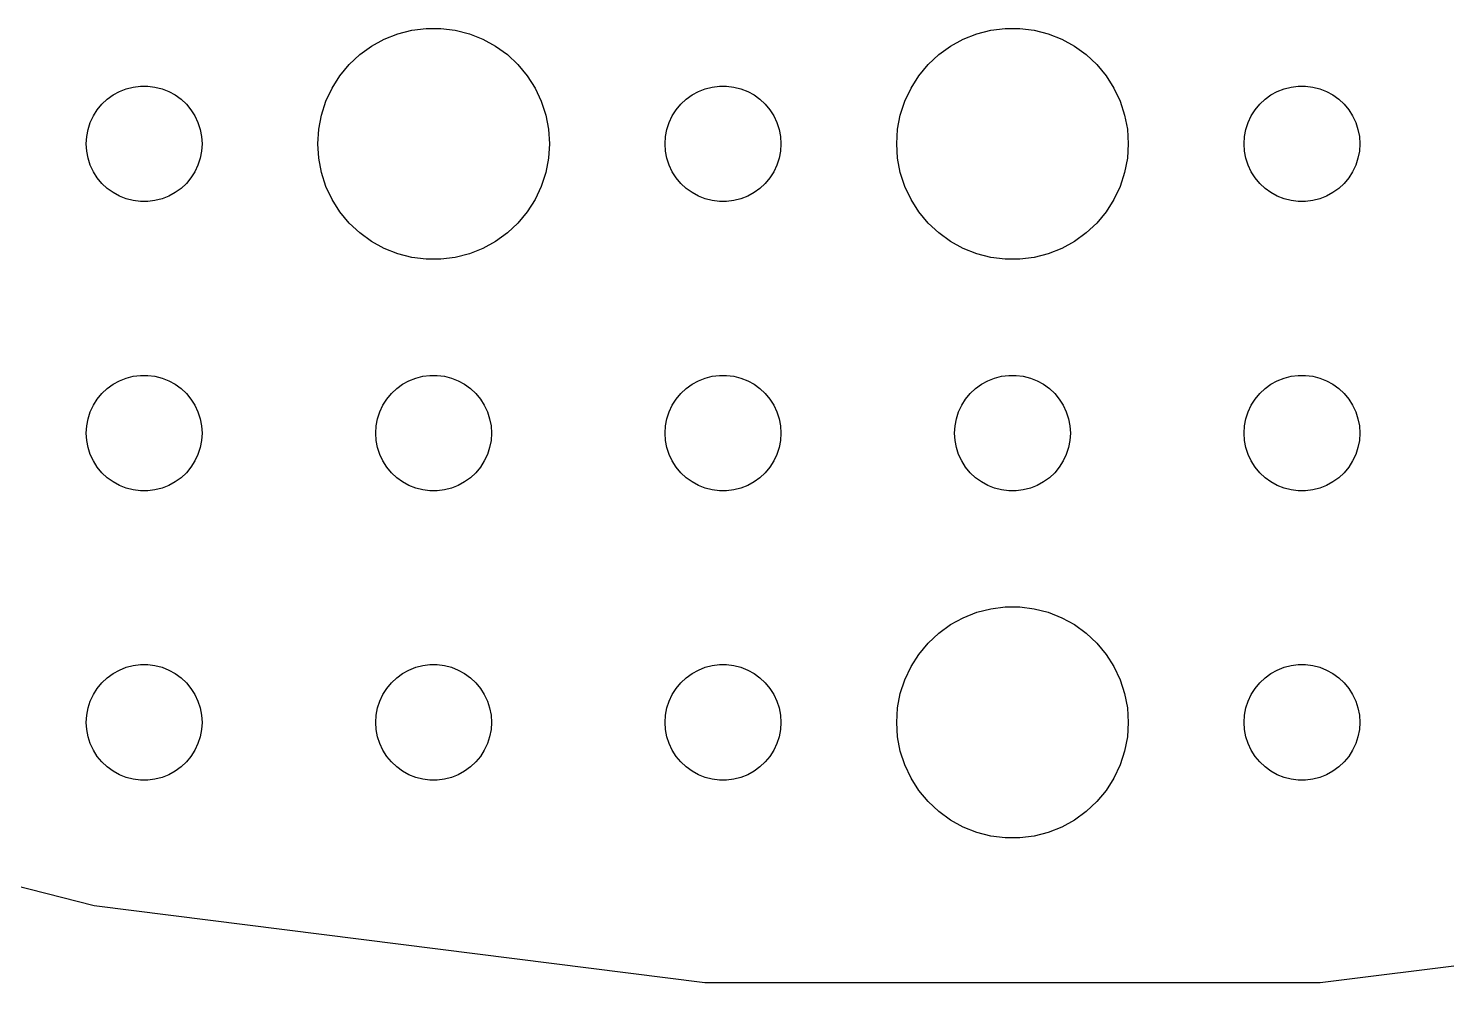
# Model space of a CAD drawing. Header units: metres. Extents: x -127 to 127, y -127 to 127.
# Drawn here: x -25.5 to 11.25, y -126.75 to -102.01 of the extents above; entities that cross this region are included whole.
import ezdxf

# ---------------------------------------------------------------- set-up
doc = ezdxf.new("R2010")
doc.units = ezdxf.units.M

msp = doc.modelspace()

# ---------------------------------------------------------------- linework, layer by layer
for p, q in [((-16.2773, -102.286), (-15.927, -102.147)), ((-15.927, -102.147), (-15.5621, -102.053)), ((-15.5621, -102.053), (-15.1884, -102.006)), ((-15.1884, -102.006), (-14.8116, -102.006)), ((-14.8116, -102.006), (-14.4379, -102.053)), ((-14.4379, -102.053), (-14.0729, -102.147)), ((-14.0729, -102.147), (-13.7227, -102.286)), ((-1.27733, -102.286), (-0.92705, -102.147)), ((-0.92705, -102.147), (-0.56213, -102.053)), ((-0.56213, -102.053), (-0.18837, -102.006)), ((-0.18837, -102.006), (0.18837, -102.006)), ((0.18837, -102.006), (0.56213, -102.053)), ((0.56213, -102.053), (0.92705, -102.147)), ((0.92705, -102.147), (1.27733, -102.286)), ((-16.9123, -102.688), (-16.6075, -102.467)), ((-16.6075, -102.467), (-16.2773, -102.286)), ((-13.7227, -102.286), (-13.3925, -102.467)), ((-13.3925, -102.467), (-13.0877, -102.688)), ((-1.91226, -102.688), (-1.60747, -102.467)), ((-1.60747, -102.467), (-1.27733, -102.286)), ((1.27733, -102.286), (1.60747, -102.467)), ((1.60747, -102.467), (1.91226, -102.688)), ((-17.1869, -102.946), (-16.9123, -102.688)), ((-13.0877, -102.688), (-12.8131, -102.946)), ((-2.1869, -102.946), (-1.91226, -102.688)), ((1.91226, -102.688), (2.1869, -102.946)), ((-17.6289, -103.555), (-17.427, -103.237)), ((-17.427, -103.237), (-17.1869, -102.946)), ((-12.8131, -102.946), (-12.5729, -103.237)), ((-12.5729, -103.237), (-12.3711, -103.555)), ((-2.62891, -103.555), (-2.42705, -103.237)), ((-2.42705, -103.237), (-2.1869, -102.946)), ((2.1869, -102.946), (2.42705, -103.237)), ((2.42705, -103.237), (2.62891, -103.555)), ((-23.1387, -103.643), (-22.9635, -103.573)), ((-22.9635, -103.573), (-22.7811, -103.527)), ((-22.7811, -103.527), (-22.5942, -103.503)), ((-22.5942, -103.503), (-22.4058, -103.503)), ((-22.4058, -103.503), (-22.2189, -103.527)), ((-22.2189, -103.527), (-22.0365, -103.573)), ((-22.0365, -103.573), (-21.8613, -103.643)), ((-17.7893, -103.896), (-17.6289, -103.555)), ((-12.3711, -103.555), (-12.2107, -103.896)), ((-8.13866, -103.643), (-7.96352, -103.573)), ((-7.96352, -103.573), (-7.78107, -103.527)), ((-7.78107, -103.527), (-7.59418, -103.503)), ((-7.59418, -103.503), (-7.40581, -103.503)), ((-7.40581, -103.503), (-7.21892, -103.527)), ((-7.21892, -103.527), (-7.03647, -103.573)), ((-7.03647, -103.573), (-6.86133, -103.643)), ((-2.78932, -103.896), (-2.62891, -103.555)), ((2.62891, -103.555), (2.78932, -103.896)), ((6.86133, -103.643), (7.03647, -103.573)), ((7.03647, -103.573), (7.21892, -103.527)), ((7.21892, -103.527), (7.40581, -103.503)), ((7.40581, -103.503), (7.59418, -103.503)), ((7.59418, -103.503), (7.78107, -103.527)), ((7.78107, -103.527), (7.96352, -103.573)), ((7.96352, -103.573), (8.13866, -103.643)), ((-23.7135, -104.118), (-23.5934, -103.973)), ((-23.5934, -103.973), (-23.4561, -103.844)), ((-23.4561, -103.844), (-23.3037, -103.734)), ((-23.3037, -103.734), (-23.1387, -103.643)), ((-21.8613, -103.643), (-21.6963, -103.734)), ((-21.6963, -103.734), (-21.5439, -103.844)), ((-21.5439, -103.844), (-21.4065, -103.973)), ((-21.4065, -103.973), (-21.2865, -104.118)), ((-17.9057, -104.254), (-17.7893, -103.896)), ((-12.2107, -103.896), (-12.0942, -104.254)), ((-8.71352, -104.118), (-8.59344, -103.973)), ((-8.59344, -103.973), (-8.45613, -103.844)), ((-8.45613, -103.844), (-8.30373, -103.734)), ((-8.30373, -103.734), (-8.13866, -103.643)), ((-6.86133, -103.643), (-6.69626, -103.734)), ((-6.69626, -103.734), (-6.54385, -103.844)), ((-6.54385, -103.844), (-6.40654, -103.973)), ((-6.40654, -103.973), (-6.28647, -104.118)), ((-2.90575, -104.254), (-2.78932, -103.896)), ((2.78932, -103.896), (2.90575, -104.254)), ((6.28647, -104.118), (6.40654, -103.973)), ((6.40654, -103.973), (6.54385, -103.844)), ((6.54385, -103.844), (6.69626, -103.734)), ((6.69626, -103.734), (6.86133, -103.643)), ((8.13866, -103.643), (8.30373, -103.734)), ((8.30373, -103.734), (8.45613, -103.844)), ((8.45613, -103.844), (8.59344, -103.973)), ((8.59344, -103.973), (8.71352, -104.118)), ((-23.8947, -104.448), (-23.8145, -104.277)), ((-23.8145, -104.277), (-23.7135, -104.118)), ((-21.2865, -104.118), (-21.1855, -104.277)), ((-21.1855, -104.277), (-21.1053, -104.448)), ((-17.9763, -104.624), (-17.9057, -104.254)), ((-12.0942, -104.254), (-12.0237, -104.624)), ((-8.89465, -104.448), (-8.81445, -104.277)), ((-8.81445, -104.277), (-8.71352, -104.118)), ((-6.28647, -104.118), (-6.18553, -104.277)), ((-6.18553, -104.277), (-6.10533, -104.448)), ((-2.97633, -104.624), (-2.90575, -104.254)), ((2.90575, -104.254), (2.97633, -104.624)), ((6.10533, -104.448), (6.18553, -104.277)), ((6.18553, -104.277), (6.28647, -104.118)), ((8.71352, -104.118), (8.81445, -104.277)), ((8.81445, -104.277), (8.89465, -104.448)), ((-23.9882, -104.812), (-23.9529, -104.627)), ((-23.9529, -104.627), (-23.8947, -104.448)), ((-21.1053, -104.448), (-21.0471, -104.627)), ((-21.0471, -104.627), (-21.0118, -104.812)), ((-18, -105), (-17.9763, -104.624)), ((-12.0237, -104.624), (-12, -105)), ((-8.98816, -104.812), (-8.95287, -104.627)), ((-8.95287, -104.627), (-8.89465, -104.448)), ((-6.10533, -104.448), (-6.04712, -104.627)), ((-6.04712, -104.627), (-6.01183, -104.812)), ((-3, -105), (-2.97633, -104.624)), ((2.97633, -104.624), (3, -105)), ((6.01183, -104.812), (6.04712, -104.627)), ((6.04712, -104.627), (6.10533, -104.448)), ((8.89465, -104.448), (8.95287, -104.627)), ((8.95287, -104.627), (8.98816, -104.812)), ((-24, -105), (-23.9882, -104.812)), ((-23.9882, -105.188), (-24, -105)), ((-21.0118, -104.812), (-21, -105)), ((-21, -105), (-21.0118, -105.188)), ((-17.9763, -105.376), (-18, -105)), ((-12, -105), (-12.0237, -105.376)), ((-9, -105), (-8.98816, -104.812)), ((-8.98816, -105.188), (-9, -105)), ((-6.01183, -104.812), (-6, -105)), ((-6, -105), (-6.01183, -105.188)), ((-2.97633, -105.376), (-3, -105)), ((3, -105), (2.97633, -105.376)), ((6, -105), (6.01183, -104.812)), ((6.01183, -105.188), (6, -105)), ((8.98816, -104.812), (9, -105)), ((9, -105), (8.98816, -105.188)), ((-23.9529, -105.373), (-23.9882, -105.188)), ((-23.8947, -105.552), (-23.9529, -105.373)), ((-21.0471, -105.373), (-21.1053, -105.552)), ((-21.0118, -105.188), (-21.0471, -105.373)), ((-17.9057, -105.746), (-17.9763, -105.376)), ((-12.0237, -105.376), (-12.0942, -105.746)), ((-8.95287, -105.373), (-8.98816, -105.188)), ((-8.89465, -105.552), (-8.95287, -105.373)), ((-6.04712, -105.373), (-6.10533, -105.552)), ((-6.01183, -105.188), (-6.04712, -105.373)), ((-2.90575, -105.746), (-2.97633, -105.376)), ((2.97633, -105.376), (2.90575, -105.746)), ((6.04712, -105.373), (6.01183, -105.188)), ((6.10533, -105.552), (6.04712, -105.373)), ((8.95287, -105.373), (8.89465, -105.552)), ((8.98816, -105.188), (8.95287, -105.373)), ((-23.8145, -105.723), (-23.8947, -105.552)), ((-23.7135, -105.882), (-23.8145, -105.723)), ((-21.1855, -105.723), (-21.2865, -105.882)), ((-21.1053, -105.552), (-21.1855, -105.723)), ((-17.7893, -106.104), (-17.9057, -105.746)), ((-12.0942, -105.746), (-12.2107, -106.104)), ((-8.81445, -105.723), (-8.89465, -105.552)), ((-8.71352, -105.882), (-8.81445, -105.723)), ((-6.18553, -105.723), (-6.28647, -105.882)), ((-6.10533, -105.552), (-6.18553, -105.723)), ((-2.78932, -106.104), (-2.90575, -105.746)), ((2.90575, -105.746), (2.78932, -106.104)), ((6.18553, -105.723), (6.10533, -105.552)), ((6.28647, -105.882), (6.18553, -105.723)), ((8.81445, -105.723), (8.71352, -105.882)), ((8.89465, -105.552), (8.81445, -105.723)), ((-23.5934, -106.027), (-23.7135, -105.882)), ((-23.4561, -106.156), (-23.5934, -106.027)), ((-23.3037, -106.266), (-23.4561, -106.156)), ((-21.5439, -106.156), (-21.6963, -106.266)), ((-21.4065, -106.027), (-21.5439, -106.156)), ((-21.2865, -105.882), (-21.4065, -106.027)), ((-17.6289, -106.445), (-17.7893, -106.104)), ((-12.2107, -106.104), (-12.3711, -106.445)), ((-8.59344, -106.027), (-8.71352, -105.882)), ((-8.45613, -106.156), (-8.59344, -106.027)), ((-8.30373, -106.266), (-8.45613, -106.156)), ((-6.54385, -106.156), (-6.69626, -106.266)), ((-6.40654, -106.027), (-6.54385, -106.156)), ((-6.28647, -105.882), (-6.40654, -106.027)), ((-2.62891, -106.445), (-2.78932, -106.104)), ((2.78932, -106.104), (2.62891, -106.445)), ((6.40654, -106.027), (6.28647, -105.882)), ((6.54385, -106.156), (6.40654, -106.027)), ((6.69626, -106.266), (6.54385, -106.156)), ((8.45613, -106.156), (8.30373, -106.266)), ((8.59344, -106.027), (8.45613, -106.156)), ((8.71352, -105.882), (8.59344, -106.027)), ((-23.1387, -106.357), (-23.3037, -106.266)), ((-22.9635, -106.427), (-23.1387, -106.357)), ((-22.7811, -106.473), (-22.9635, -106.427)), ((-22.5942, -106.497), (-22.7811, -106.473)), ((-22.4058, -106.497), (-22.5942, -106.497)), ((-22.2189, -106.473), (-22.4058, -106.497)), ((-22.0365, -106.427), (-22.2189, -106.473)), ((-21.8613, -106.357), (-22.0365, -106.427)), ((-21.6963, -106.266), (-21.8613, -106.357)), ((-17.427, -106.763), (-17.6289, -106.445)), ((-12.3711, -106.445), (-12.5729, -106.763)), ((-8.13866, -106.357), (-8.30373, -106.266)), ((-7.96352, -106.427), (-8.13866, -106.357)), ((-7.78107, -106.473), (-7.96352, -106.427)), ((-7.59418, -106.497), (-7.78107, -106.473)), ((-7.40581, -106.497), (-7.59418, -106.497)), ((-7.21892, -106.473), (-7.40581, -106.497)), ((-7.03647, -106.427), (-7.21892, -106.473)), ((-6.86133, -106.357), (-7.03647, -106.427)), ((-6.69626, -106.266), (-6.86133, -106.357)), ((-2.42705, -106.763), (-2.62891, -106.445)), ((2.62891, -106.445), (2.42705, -106.763)), ((6.86133, -106.357), (6.69626, -106.266)), ((7.03647, -106.427), (6.86133, -106.357)), ((7.21892, -106.473), (7.03647, -106.427)), ((7.40581, -106.497), (7.21892, -106.473)), ((7.59418, -106.497), (7.40581, -106.497)), ((7.78107, -106.473), (7.59418, -106.497)), ((7.96352, -106.427), (7.78107, -106.473)), ((8.13866, -106.357), (7.96352, -106.427)), ((8.30373, -106.266), (8.13866, -106.357)), ((-17.1869, -107.054), (-17.427, -106.763)), ((-12.5729, -106.763), (-12.8131, -107.054)), ((-2.1869, -107.054), (-2.42705, -106.763)), ((2.42705, -106.763), (2.1869, -107.054)), ((-16.9123, -107.312), (-17.1869, -107.054)), ((-12.8131, -107.054), (-13.0877, -107.312)), ((-1.91226, -107.312), (-2.1869, -107.054)), ((2.1869, -107.054), (1.91226, -107.312)), ((-16.6075, -107.533), (-16.9123, -107.312)), ((-16.2773, -107.714), (-16.6075, -107.533)), ((-13.3925, -107.533), (-13.7227, -107.714)), ((-13.0877, -107.312), (-13.3925, -107.533)), ((-1.60747, -107.533), (-1.91226, -107.312)), ((-1.27733, -107.714), (-1.60747, -107.533)), ((1.60747, -107.533), (1.27733, -107.714)), ((1.91226, -107.312), (1.60747, -107.533)), ((-15.927, -107.853), (-16.2773, -107.714)), ((-15.5621, -107.947), (-15.927, -107.853)), ((-15.1884, -107.994), (-15.5621, -107.947)), ((-14.8116, -107.994), (-15.1884, -107.994)), ((-14.4379, -107.947), (-14.8116, -107.994)), ((-14.0729, -107.853), (-14.4379, -107.947)), ((-13.7227, -107.714), (-14.0729, -107.853)), ((-0.92705, -107.853), (-1.27733, -107.714)), ((-0.56213, -107.947), (-0.92705, -107.853)), ((-0.18837, -107.994), (-0.56213, -107.947)), ((0.18837, -107.994), (-0.18837, -107.994)), ((0.56213, -107.947), (0.18837, -107.994)), ((0.92705, -107.853), (0.56213, -107.947)), ((1.27733, -107.714), (0.92705, -107.853)), ((-23.5934, -111.473), (-23.4561, -111.344)), ((-23.4561, -111.344), (-23.3037, -111.234)), ((-23.3037, -111.234), (-23.1387, -111.143)), ((-23.1387, -111.143), (-22.9635, -111.073)), ((-22.9635, -111.073), (-22.7811, -111.027)), ((-22.7811, -111.027), (-22.5942, -111.003)), ((-22.5942, -111.003), (-22.4058, -111.003)), ((-22.4058, -111.003), (-22.2189, -111.027)), ((-22.2189, -111.027), (-22.0365, -111.073)), ((-22.0365, -111.073), (-21.8613, -111.143)), ((-21.8613, -111.143), (-21.6963, -111.234)), ((-21.6963, -111.234), (-21.5439, -111.344)), ((-21.5439, -111.344), (-21.4065, -111.473)), ((-16.0934, -111.473), (-15.9561, -111.344)), ((-15.9561, -111.344), (-15.8037, -111.234)), ((-15.8037, -111.234), (-15.6387, -111.143)), ((-15.6387, -111.143), (-15.4635, -111.073)), ((-15.4635, -111.073), (-15.2811, -111.027)), ((-15.2811, -111.027), (-15.0942, -111.003)), ((-15.0942, -111.003), (-14.9058, -111.003)), ((-14.9058, -111.003), (-14.7189, -111.027)), ((-14.7189, -111.027), (-14.5365, -111.073)), ((-14.5365, -111.073), (-14.3613, -111.143)), ((-14.3613, -111.143), (-14.1963, -111.234)), ((-14.1963, -111.234), (-14.0439, -111.344)), ((-14.0439, -111.344), (-13.9065, -111.473)), ((-8.59344, -111.473), (-8.45613, -111.344)), ((-8.45613, -111.344), (-8.30373, -111.234)), ((-8.30373, -111.234), (-8.13866, -111.143)), ((-8.13866, -111.143), (-7.96352, -111.073)), ((-7.96352, -111.073), (-7.78107, -111.027)), ((-7.78107, -111.027), (-7.59418, -111.003)), ((-7.59418, -111.003), (-7.40581, -111.003)), ((-7.40581, -111.003), (-7.21892, -111.027)), ((-7.21892, -111.027), (-7.03647, -111.073)), ((-7.03647, -111.073), (-6.86133, -111.143)), ((-6.86133, -111.143), (-6.69626, -111.234)), ((-6.69626, -111.234), (-6.54385, -111.344)), ((-6.54385, -111.344), (-6.40654, -111.473)), ((-1.09344, -111.473), (-0.95613, -111.344)), ((-0.95613, -111.344), (-0.80373, -111.234)), ((-0.80373, -111.234), (-0.63866, -111.143)), ((-0.63866, -111.143), (-0.46352, -111.073)), ((-0.46352, -111.073), (-0.28107, -111.027)), ((-0.28107, -111.027), (-0.09418, -111.003)), ((-0.09418, -111.003), (0.09418, -111.003)), ((0.09418, -111.003), (0.28107, -111.027)), ((0.28107, -111.027), (0.46352, -111.073)), ((0.46352, -111.073), (0.63866, -111.143)), ((0.63866, -111.143), (0.80373, -111.234)), ((0.80373, -111.234), (0.95613, -111.344)), ((0.95613, -111.344), (1.09344, -111.473)), ((6.40654, -111.473), (6.54385, -111.344)), ((6.54385, -111.344), (6.69626, -111.234)), ((6.69626, -111.234), (6.86133, -111.143)), ((6.86133, -111.143), (7.03647, -111.073)), ((7.03647, -111.073), (7.21892, -111.027)), ((7.21892, -111.027), (7.40581, -111.003)), ((7.40581, -111.003), (7.59418, -111.003)), ((7.59418, -111.003), (7.78107, -111.027)), ((7.78107, -111.027), (7.96352, -111.073)), ((7.96352, -111.073), (8.13866, -111.143)), ((8.13866, -111.143), (8.30373, -111.234)), ((8.30373, -111.234), (8.45613, -111.344)), ((8.45613, -111.344), (8.59344, -111.473)), ((-23.8145, -111.777), (-23.7135, -111.618)), ((-23.7135, -111.618), (-23.5934, -111.473)), ((-21.4065, -111.473), (-21.2865, -111.618)), ((-21.2865, -111.618), (-21.1855, -111.777)), ((-16.3145, -111.777), (-16.2135, -111.618)), ((-16.2135, -111.618), (-16.0934, -111.473)), ((-13.9065, -111.473), (-13.7865, -111.618)), ((-13.7865, -111.618), (-13.6855, -111.777)), ((-8.81445, -111.777), (-8.71352, -111.618)), ((-8.71352, -111.618), (-8.59344, -111.473)), ((-6.40654, -111.473), (-6.28647, -111.618)), ((-6.28647, -111.618), (-6.18553, -111.777)), ((-1.31445, -111.777), (-1.21352, -111.618)), ((-1.21352, -111.618), (-1.09344, -111.473)), ((1.09344, -111.473), (1.21352, -111.618)), ((1.21352, -111.618), (1.31445, -111.777)), ((6.18553, -111.777), (6.28647, -111.618)), ((6.28647, -111.618), (6.40654, -111.473)), ((8.59344, -111.473), (8.71352, -111.618)), ((8.71352, -111.618), (8.81445, -111.777)), ((-23.9529, -112.127), (-23.8947, -111.948)), ((-23.8947, -111.948), (-23.8145, -111.777)), ((-21.1855, -111.777), (-21.1053, -111.948)), ((-21.1053, -111.948), (-21.0471, -112.127)), ((-16.4529, -112.127), (-16.3947, -111.948)), ((-16.3947, -111.948), (-16.3145, -111.777)), ((-13.6855, -111.777), (-13.6053, -111.948)), ((-13.6053, -111.948), (-13.5471, -112.127)), ((-8.95287, -112.127), (-8.89465, -111.948)), ((-8.89465, -111.948), (-8.81445, -111.777)), ((-6.18553, -111.777), (-6.10533, -111.948)), ((-6.10533, -111.948), (-6.04712, -112.127)), ((-1.45287, -112.127), (-1.39465, -111.948)), ((-1.39465, -111.948), (-1.31445, -111.777)), ((1.31445, -111.777), (1.39465, -111.948)), ((1.39465, -111.948), (1.45287, -112.127)), ((6.04712, -112.127), (6.10533, -111.948)), ((6.10533, -111.948), (6.18553, -111.777)), ((8.81445, -111.777), (8.89465, -111.948)), ((8.89465, -111.948), (8.95287, -112.127)), ((-24, -112.5), (-23.9882, -112.312)), ((-23.9882, -112.312), (-23.9529, -112.127)), ((-21.0471, -112.127), (-21.0118, -112.312)), ((-21.0118, -112.312), (-21, -112.5)), ((-16.5, -112.5), (-16.4882, -112.312)), ((-16.4882, -112.312), (-16.4529, -112.127)), ((-13.5471, -112.127), (-13.5118, -112.312)), ((-13.5118, -112.312), (-13.5, -112.5)), ((-9, -112.5), (-8.98816, -112.312)), ((-8.98816, -112.312), (-8.95287, -112.127)), ((-6.04712, -112.127), (-6.01183, -112.312)), ((-6.01183, -112.312), (-6, -112.5)), ((-1.5, -112.5), (-1.48816, -112.312)), ((-1.48816, -112.312), (-1.45287, -112.127)), ((1.45287, -112.127), (1.48816, -112.312)), ((1.48816, -112.312), (1.5, -112.5)), ((6, -112.5), (6.01183, -112.312)), ((6.01183, -112.312), (6.04712, -112.127)), ((8.95287, -112.127), (8.98816, -112.312)), ((8.98816, -112.312), (9, -112.5)), ((-23.9882, -112.688), (-24, -112.5)), ((-23.9529, -112.873), (-23.9882, -112.688)), ((-21.0118, -112.688), (-21.0471, -112.873)), ((-21, -112.5), (-21.0118, -112.688)), ((-16.4882, -112.688), (-16.5, -112.5)), ((-16.4529, -112.873), (-16.4882, -112.688)), ((-13.5118, -112.688), (-13.5471, -112.873)), ((-13.5, -112.5), (-13.5118, -112.688)), ((-8.98816, -112.688), (-9, -112.5)), ((-8.95287, -112.873), (-8.98816, -112.688)), ((-6.01183, -112.688), (-6.04712, -112.873)), ((-6, -112.5), (-6.01183, -112.688)), ((-1.48816, -112.688), (-1.5, -112.5)), ((-1.45287, -112.873), (-1.48816, -112.688)), ((1.48816, -112.688), (1.45287, -112.873)), ((1.5, -112.5), (1.48816, -112.688)), ((6.01183, -112.688), (6, -112.5)), ((6.04712, -112.873), (6.01183, -112.688)), ((8.98816, -112.688), (8.95287, -112.873)), ((9, -112.5), (8.98816, -112.688)), ((-23.8947, -113.052), (-23.9529, -112.873)), ((-23.8145, -113.223), (-23.8947, -113.052)), ((-21.1053, -113.052), (-21.1855, -113.223)), ((-21.0471, -112.873), (-21.1053, -113.052)), ((-16.3947, -113.052), (-16.4529, -112.873)), ((-16.3145, -113.223), (-16.3947, -113.052)), ((-13.6053, -113.052), (-13.6855, -113.223)), ((-13.5471, -112.873), (-13.6053, -113.052)), ((-8.89465, -113.052), (-8.95287, -112.873)), ((-8.81445, -113.223), (-8.89465, -113.052)), ((-6.10533, -113.052), (-6.18553, -113.223)), ((-6.04712, -112.873), (-6.10533, -113.052)), ((-1.39465, -113.052), (-1.45287, -112.873)), ((-1.31445, -113.223), (-1.39465, -113.052)), ((1.39465, -113.052), (1.31445, -113.223)), ((1.45287, -112.873), (1.39465, -113.052)), ((6.10533, -113.052), (6.04712, -112.873)), ((6.18553, -113.223), (6.10533, -113.052)), ((8.89465, -113.052), (8.81445, -113.223)), ((8.95287, -112.873), (8.89465, -113.052)), ((-23.7135, -113.382), (-23.8145, -113.223)), ((-23.5934, -113.527), (-23.7135, -113.382)), ((-23.4561, -113.656), (-23.5934, -113.527)), ((-21.4065, -113.527), (-21.5439, -113.656)), ((-21.2865, -113.382), (-21.4065, -113.527)), ((-21.1855, -113.223), (-21.2865, -113.382)), ((-16.2135, -113.382), (-16.3145, -113.223)), ((-16.0934, -113.527), (-16.2135, -113.382)), ((-15.9561, -113.656), (-16.0934, -113.527)), ((-13.9065, -113.527), (-14.0439, -113.656)), ((-13.7865, -113.382), (-13.9065, -113.527)), ((-13.6855, -113.223), (-13.7865, -113.382)), ((-8.71352, -113.382), (-8.81445, -113.223)), ((-8.59344, -113.527), (-8.71352, -113.382)), ((-8.45613, -113.656), (-8.59344, -113.527)), ((-6.40654, -113.527), (-6.54385, -113.656)), ((-6.28647, -113.382), (-6.40654, -113.527)), ((-6.18553, -113.223), (-6.28647, -113.382)), ((-1.21352, -113.382), (-1.31445, -113.223)), ((-1.09344, -113.527), (-1.21352, -113.382)), ((-0.95613, -113.656), (-1.09344, -113.527)), ((1.09344, -113.527), (0.95613, -113.656)), ((1.21352, -113.382), (1.09344, -113.527)), ((1.31445, -113.223), (1.21352, -113.382)), ((6.28647, -113.382), (6.18553, -113.223)), ((6.40654, -113.527), (6.28647, -113.382)), ((6.54385, -113.656), (6.40654, -113.527)), ((8.59344, -113.527), (8.45613, -113.656)), ((8.71352, -113.382), (8.59344, -113.527)), ((8.81445, -113.223), (8.71352, -113.382)), ((-23.3037, -113.766), (-23.4561, -113.656)), ((-23.1387, -113.857), (-23.3037, -113.766)), ((-22.9635, -113.927), (-23.1387, -113.857)), ((-21.8613, -113.857), (-22.0365, -113.927)), ((-21.6963, -113.766), (-21.8613, -113.857)), ((-21.5439, -113.656), (-21.6963, -113.766)), ((-15.8037, -113.766), (-15.9561, -113.656)), ((-15.6387, -113.857), (-15.8037, -113.766)), ((-15.4635, -113.927), (-15.6387, -113.857)), ((-14.3613, -113.857), (-14.5365, -113.927)), ((-14.1963, -113.766), (-14.3613, -113.857)), ((-14.0439, -113.656), (-14.1963, -113.766)), ((-8.30373, -113.766), (-8.45613, -113.656)), ((-8.13866, -113.857), (-8.30373, -113.766)), ((-7.96352, -113.927), (-8.13866, -113.857)), ((-6.86133, -113.857), (-7.03647, -113.927)), ((-6.69626, -113.766), (-6.86133, -113.857)), ((-6.54385, -113.656), (-6.69626, -113.766)), ((-0.80373, -113.766), (-0.95613, -113.656)), ((-0.63866, -113.857), (-0.80373, -113.766)), ((-0.46352, -113.927), (-0.63866, -113.857)), ((0.63866, -113.857), (0.46352, -113.927)), ((0.80373, -113.766), (0.63866, -113.857)), ((0.95613, -113.656), (0.80373, -113.766)), ((6.69626, -113.766), (6.54385, -113.656)), ((6.86133, -113.857), (6.69626, -113.766)), ((7.03647, -113.927), (6.86133, -113.857)), ((8.13866, -113.857), (7.96352, -113.927)), ((8.30373, -113.766), (8.13866, -113.857)), ((8.45613, -113.656), (8.30373, -113.766)), ((-22.7811, -113.973), (-22.9635, -113.927)), ((-22.5942, -113.997), (-22.7811, -113.973)), ((-22.4058, -113.997), (-22.5942, -113.997)), ((-22.2189, -113.973), (-22.4058, -113.997)), ((-22.0365, -113.927), (-22.2189, -113.973)), ((-15.2811, -113.973), (-15.4635, -113.927)), ((-15.0942, -113.997), (-15.2811, -113.973)), ((-14.9058, -113.997), (-15.0942, -113.997)), ((-14.7189, -113.973), (-14.9058, -113.997)), ((-14.5365, -113.927), (-14.7189, -113.973)), ((-7.78107, -113.973), (-7.96352, -113.927)), ((-7.59418, -113.997), (-7.78107, -113.973)), ((-7.40581, -113.997), (-7.59418, -113.997)), ((-7.21892, -113.973), (-7.40581, -113.997)), ((-7.03647, -113.927), (-7.21892, -113.973)), ((-0.28107, -113.973), (-0.46352, -113.927)), ((-0.09418, -113.997), (-0.28107, -113.973)), ((0.09418, -113.997), (-0.09418, -113.997)), ((0.28107, -113.973), (0.09418, -113.997)), ((0.46352, -113.927), (0.28107, -113.973)), ((7.21892, -113.973), (7.03647, -113.927)), ((7.40581, -113.997), (7.21892, -113.973)), ((7.59418, -113.997), (7.40581, -113.997)), ((7.78107, -113.973), (7.59418, -113.997)), ((7.96352, -113.927), (7.78107, -113.973)), ((-1.27733, -117.286), (-0.92705, -117.147)), ((-0.92705, -117.147), (-0.56213, -117.053)), ((-0.56213, -117.053), (-0.18837, -117.006)), ((-0.18837, -117.006), (0.18837, -117.006)), ((0.18837, -117.006), (0.56213, -117.053)), ((0.56213, -117.053), (0.92705, -117.147)), ((0.92705, -117.147), (1.27733, -117.286)), ((-1.91226, -117.688), (-1.60747, -117.467)), ((-1.60747, -117.467), (-1.27733, -117.286)), ((1.27733, -117.286), (1.60747, -117.467)), ((1.60747, -117.467), (1.91226, -117.688)), ((-2.42705, -118.237), (-2.1869, -117.946)), ((-2.1869, -117.946), (-1.91226, -117.688)), ((1.91226, -117.688), (2.1869, -117.946)), ((2.1869, -117.946), (2.42705, -118.237)), ((-2.62891, -118.555), (-2.42705, -118.237)), ((2.42705, -118.237), (2.62891, -118.555)), ((-23.3037, -118.734), (-23.1387, -118.643)), ((-23.1387, -118.643), (-22.9635, -118.573)), ((-22.9635, -118.573), (-22.7811, -118.527)), ((-22.7811, -118.527), (-22.5942, -118.503)), ((-22.5942, -118.503), (-22.4058, -118.503)), ((-22.4058, -118.503), (-22.2189, -118.527)), ((-22.2189, -118.527), (-22.0365, -118.573)), ((-22.0365, -118.573), (-21.8613, -118.643)), ((-21.8613, -118.643), (-21.6963, -118.734)), ((-15.8037, -118.734), (-15.6387, -118.643)), ((-15.6387, -118.643), (-15.4635, -118.573)), ((-15.4635, -118.573), (-15.2811, -118.527)), ((-15.2811, -118.527), (-15.0942, -118.503)), ((-15.0942, -118.503), (-14.9058, -118.503)), ((-14.9058, -118.503), (-14.7189, -118.527)), ((-14.7189, -118.527), (-14.5365, -118.573)), ((-14.5365, -118.573), (-14.3613, -118.643)), ((-14.3613, -118.643), (-14.1963, -118.734)), ((-8.30373, -118.734), (-8.13866, -118.643)), ((-8.13866, -118.643), (-7.96352, -118.573)), ((-7.96352, -118.573), (-7.78107, -118.527)), ((-7.78107, -118.527), (-7.59418, -118.503)), ((-7.59418, -118.503), (-7.40581, -118.503)), ((-7.40581, -118.503), (-7.21892, -118.527)), ((-7.21892, -118.527), (-7.03647, -118.573)), ((-7.03647, -118.573), (-6.86133, -118.643)), ((-6.86133, -118.643), (-6.69626, -118.734)), ((-2.78932, -118.896), (-2.62891, -118.555)), ((2.62891, -118.555), (2.78932, -118.896)), ((6.69626, -118.734), (6.86133, -118.643)), ((6.86133, -118.643), (7.03647, -118.573)), ((7.03647, -118.573), (7.21892, -118.527)), ((7.21892, -118.527), (7.40581, -118.503)), ((7.40581, -118.503), (7.59418, -118.503)), ((7.59418, -118.503), (7.78107, -118.527)), ((7.78107, -118.527), (7.96352, -118.573)), ((7.96352, -118.573), (8.13866, -118.643)), ((8.13866, -118.643), (8.30373, -118.734)), ((-23.7135, -119.118), (-23.5934, -118.973)), ((-23.5934, -118.973), (-23.4561, -118.844)), ((-23.4561, -118.844), (-23.3037, -118.734)), ((-21.6963, -118.734), (-21.5439, -118.844)), ((-21.5439, -118.844), (-21.4065, -118.973)), ((-21.4065, -118.973), (-21.2865, -119.118)), ((-16.2135, -119.118), (-16.0934, -118.973)), ((-16.0934, -118.973), (-15.9561, -118.844)), ((-15.9561, -118.844), (-15.8037, -118.734)), ((-14.1963, -118.734), (-14.0439, -118.844)), ((-14.0439, -118.844), (-13.9065, -118.973)), ((-13.9065, -118.973), (-13.7865, -119.118)), ((-8.71352, -119.118), (-8.59344, -118.973)), ((-8.59344, -118.973), (-8.45613, -118.844)), ((-8.45613, -118.844), (-8.30373, -118.734)), ((-6.69626, -118.734), (-6.54385, -118.844)), ((-6.54385, -118.844), (-6.40654, -118.973)), ((-6.40654, -118.973), (-6.28647, -119.118)), ((-2.90575, -119.254), (-2.78932, -118.896)), ((2.78932, -118.896), (2.90575, -119.254)), ((6.28647, -119.118), (6.40654, -118.973)), ((6.40654, -118.973), (6.54385, -118.844)), ((6.54385, -118.844), (6.69626, -118.734)), ((8.30373, -118.734), (8.45613, -118.844)), ((8.45613, -118.844), (8.59344, -118.973)), ((8.59344, -118.973), (8.71352, -119.118)), ((-23.8947, -119.448), (-23.8145, -119.277)), ((-23.8145, -119.277), (-23.7135, -119.118)), ((-21.2865, -119.118), (-21.1855, -119.277)), ((-21.1855, -119.277), (-21.1053, -119.448)), ((-16.3947, -119.448), (-16.3145, -119.277)), ((-16.3145, -119.277), (-16.2135, -119.118)), ((-13.7865, -119.118), (-13.6855, -119.277)), ((-13.6855, -119.277), (-13.6053, -119.448)), ((-8.89465, -119.448), (-8.81445, -119.277)), ((-8.81445, -119.277), (-8.71352, -119.118)), ((-6.28647, -119.118), (-6.18553, -119.277)), ((-6.18553, -119.277), (-6.10533, -119.448)), ((-2.97633, -119.624), (-2.90575, -119.254)), ((2.90575, -119.254), (2.97633, -119.624)), ((6.10533, -119.448), (6.18553, -119.277)), ((6.18553, -119.277), (6.28647, -119.118)), ((8.71352, -119.118), (8.81445, -119.277)), ((8.81445, -119.277), (8.89465, -119.448)), ((-23.9882, -119.812), (-23.9529, -119.627)), ((-23.9529, -119.627), (-23.8947, -119.448)), ((-21.1053, -119.448), (-21.0471, -119.627)), ((-21.0471, -119.627), (-21.0118, -119.812)), ((-16.4882, -119.812), (-16.4529, -119.627)), ((-16.4529, -119.627), (-16.3947, -119.448)), ((-13.6053, -119.448), (-13.5471, -119.627)), ((-13.5471, -119.627), (-13.5118, -119.812)), ((-8.98816, -119.812), (-8.95287, -119.627)), ((-8.95287, -119.627), (-8.89465, -119.448)), ((-6.10533, -119.448), (-6.04712, -119.627)), ((-6.04712, -119.627), (-6.01183, -119.812)), ((-3, -120), (-2.97633, -119.624)), ((2.97633, -119.624), (3, -120)), ((6.01183, -119.812), (6.04712, -119.627)), ((6.04712, -119.627), (6.10533, -119.448)), ((8.89465, -119.448), (8.95287, -119.627)), ((8.95287, -119.627), (8.98816, -119.812)), ((-24, -120), (-23.9882, -119.812)), ((-23.9882, -120.188), (-24, -120)), ((-21.0118, -119.812), (-21, -120)), ((-21, -120), (-21.0118, -120.188)), ((-16.5, -120), (-16.4882, -119.812)), ((-16.4882, -120.188), (-16.5, -120)), ((-13.5118, -119.812), (-13.5, -120)), ((-13.5, -120), (-13.5118, -120.188)), ((-9, -120), (-8.98816, -119.812)), ((-8.98816, -120.188), (-9, -120)), ((-6.01183, -119.812), (-6, -120)), ((-6, -120), (-6.01183, -120.188)), ((-2.97633, -120.376), (-3, -120)), ((3, -120), (2.97633, -120.376)), ((6, -120), (6.01183, -119.812)), ((6.01183, -120.188), (6, -120)), ((8.98816, -119.812), (9, -120)), ((9, -120), (8.98816, -120.188)), ((-23.9529, -120.373), (-23.9882, -120.188)), ((-23.8947, -120.552), (-23.9529, -120.373)), ((-21.0471, -120.373), (-21.1053, -120.552)), ((-21.0118, -120.188), (-21.0471, -120.373)), ((-16.4529, -120.373), (-16.4882, -120.188)), ((-16.3947, -120.552), (-16.4529, -120.373)), ((-13.5471, -120.373), (-13.6053, -120.552)), ((-13.5118, -120.188), (-13.5471, -120.373)), ((-8.95287, -120.373), (-8.98816, -120.188)), ((-8.89465, -120.552), (-8.95287, -120.373)), ((-6.04712, -120.373), (-6.10533, -120.552)), ((-6.01183, -120.188), (-6.04712, -120.373)), ((-2.90575, -120.746), (-2.97633, -120.376)), ((2.97633, -120.376), (2.90575, -120.746)), ((6.04712, -120.373), (6.01183, -120.188)), ((6.10533, -120.552), (6.04712, -120.373)), ((8.95287, -120.373), (8.89465, -120.552)), ((8.98816, -120.188), (8.95287, -120.373)), ((-39.2451, -120.784), (-23.7974, -124.75)), ((-23.8145, -120.723), (-23.8947, -120.552)), ((-23.7135, -120.882), (-23.8145, -120.723)), ((-23.5934, -121.027), (-23.7135, -120.882)), ((-21.2865, -120.882), (-21.4065, -121.027)), ((-21.1855, -120.723), (-21.2865, -120.882)), ((-21.1053, -120.552), (-21.1855, -120.723)), ((-16.3145, -120.723), (-16.3947, -120.552)), ((-16.2135, -120.882), (-16.3145, -120.723)), ((-16.0934, -121.027), (-16.2135, -120.882)), ((-13.7865, -120.882), (-13.9065, -121.027)), ((-13.6855, -120.723), (-13.7865, -120.882)), ((-13.6053, -120.552), (-13.6855, -120.723)), ((-8.81445, -120.723), (-8.89465, -120.552)), ((-8.71352, -120.882), (-8.81445, -120.723)), ((-8.59344, -121.027), (-8.71352, -120.882)), ((-6.28647, -120.882), (-6.40654, -121.027)), ((-6.18553, -120.723), (-6.28647, -120.882)), ((-6.10533, -120.552), (-6.18553, -120.723)), ((-2.78932, -121.104), (-2.90575, -120.746)), ((2.90575, -120.746), (2.78932, -121.104)), ((6.18553, -120.723), (6.10533, -120.552)), ((6.28647, -120.882), (6.18553, -120.723)), ((6.40654, -121.027), (6.28647, -120.882)), ((8.71352, -120.882), (8.59344, -121.027)), ((8.81445, -120.723), (8.71352, -120.882)), ((8.89465, -120.552), (8.81445, -120.723)), ((-23.4561, -121.156), (-23.5934, -121.027)), ((-23.3037, -121.266), (-23.4561, -121.156)), ((-23.1387, -121.357), (-23.3037, -121.266)), ((-21.6963, -121.266), (-21.8613, -121.357)), ((-21.5439, -121.156), (-21.6963, -121.266)), ((-21.4065, -121.027), (-21.5439, -121.156)), ((-15.9561, -121.156), (-16.0934, -121.027)), ((-15.8037, -121.266), (-15.9561, -121.156)), ((-15.6387, -121.357), (-15.8037, -121.266)), ((-14.1963, -121.266), (-14.3613, -121.357)), ((-14.0439, -121.156), (-14.1963, -121.266)), ((-13.9065, -121.027), (-14.0439, -121.156)), ((-8.45613, -121.156), (-8.59344, -121.027)), ((-8.30373, -121.266), (-8.45613, -121.156)), ((-8.13866, -121.357), (-8.30373, -121.266)), ((-6.69626, -121.266), (-6.86133, -121.357)), ((-6.54385, -121.156), (-6.69626, -121.266)), ((-6.40654, -121.027), (-6.54385, -121.156)), ((-2.62891, -121.445), (-2.78932, -121.104)), ((2.78932, -121.104), (2.62891, -121.445)), ((6.54385, -121.156), (6.40654, -121.027)), ((6.69626, -121.266), (6.54385, -121.156)), ((6.86133, -121.357), (6.69626, -121.266)), ((8.30373, -121.266), (8.13866, -121.357)), ((8.45613, -121.156), (8.30373, -121.266)), ((8.59344, -121.027), (8.45613, -121.156)), ((-22.9635, -121.427), (-23.1387, -121.357)), ((-22.7811, -121.473), (-22.9635, -121.427)), ((-22.5942, -121.497), (-22.7811, -121.473)), ((-22.4058, -121.497), (-22.5942, -121.497)), ((-22.2189, -121.473), (-22.4058, -121.497)), ((-22.0365, -121.427), (-22.2189, -121.473)), ((-21.8613, -121.357), (-22.0365, -121.427)), ((-15.4635, -121.427), (-15.6387, -121.357)), ((-15.2811, -121.473), (-15.4635, -121.427)), ((-15.0942, -121.497), (-15.2811, -121.473)), ((-14.9058, -121.497), (-15.0942, -121.497)), ((-14.7189, -121.473), (-14.9058, -121.497)), ((-14.5365, -121.427), (-14.7189, -121.473)), ((-14.3613, -121.357), (-14.5365, -121.427)), ((-7.96352, -121.427), (-8.13866, -121.357)), ((-7.78107, -121.473), (-7.96352, -121.427)), ((-7.59418, -121.497), (-7.78107, -121.473)), ((-7.40581, -121.497), (-7.59418, -121.497)), ((-7.21892, -121.473), (-7.40581, -121.497)), ((-7.03647, -121.427), (-7.21892, -121.473)), ((-6.86133, -121.357), (-7.03647, -121.427)), ((-2.42705, -121.763), (-2.62891, -121.445)), ((2.62891, -121.445), (2.42705, -121.763)), ((7.03647, -121.427), (6.86133, -121.357)), ((7.21892, -121.473), (7.03647, -121.427)), ((7.40581, -121.497), (7.21892, -121.473)), ((7.59418, -121.497), (7.40581, -121.497)), ((7.78107, -121.473), (7.59418, -121.497)), ((7.96352, -121.427), (7.78107, -121.473)), ((8.13866, -121.357), (7.96352, -121.427)), ((-2.1869, -122.054), (-2.42705, -121.763)), ((2.42705, -121.763), (2.1869, -122.054)), ((-1.91226, -122.312), (-2.1869, -122.054)), ((-1.60747, -122.533), (-1.91226, -122.312)), ((1.91226, -122.312), (1.60747, -122.533)), ((2.1869, -122.054), (1.91226, -122.312)), ((-1.27733, -122.714), (-1.60747, -122.533)), ((-0.92705, -122.853), (-1.27733, -122.714)), ((1.27733, -122.714), (0.92705, -122.853)), ((1.60747, -122.533), (1.27733, -122.714)), ((-0.56213, -122.947), (-0.92705, -122.853)), ((-0.18837, -122.994), (-0.56213, -122.947)), ((0.18837, -122.994), (-0.18837, -122.994)), ((0.56213, -122.947), (0.18837, -122.994)), ((0.92705, -122.853), (0.56213, -122.947)), ((-23.7974, -124.75), (-7.9744, -126.749)), ((7.9744, -126.749), (23.7974, -124.75)), ((-7.9744, -126.749), (7.9744, -126.749))]:
    msp.add_line(p, q)

doc.saveas('drawing.dxf')
